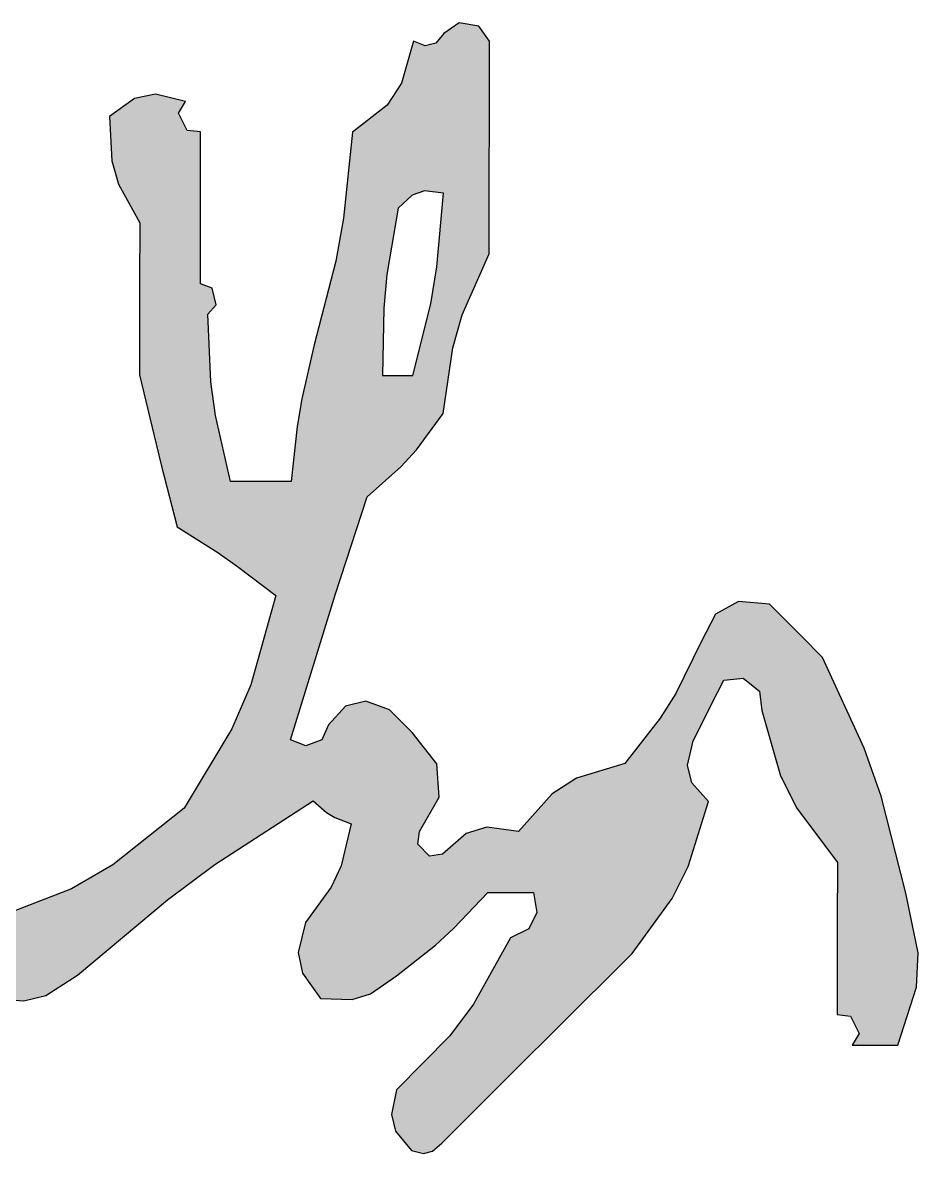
# Model space of a CAD drawing. Header units: millimetres. Extents: x -1048436 to -185795, y -983427 to 400387.
# Drawn here: x -651202.4 to -650871.7, y -963008.3 to -962585.8 of the extents above; entities that cross this region are included whole.
import ezdxf

# ---------------------------------------------------------------- set-up
doc = ezdxf.new("R2010")
doc.units = ezdxf.units.MM
doc.header["$LTSCALE"] = 500

# ---------------------------------------------------------------- blocks, each defined once
blk = doc.blocks.new('A1')
h = blk.add_hatch(color=256)
h.dxf.hatch_style = 1
h.paths.add_polyline_path([(-608593.9009420838, -640600.3828922253), (-608593.9416107234, -640600.3364818996), (-608593.9523441258, -640600.2931937977), (-608593.9380706945, -640600.2331609274), (-608593.9080258397, -640600.1733548397), (-608593.8930020635, -640600.1434504513), (-608593.8629545161, -640600.0836443692), (-608593.8152796581, -640600.0788553512), (-608593.775173686, -640600.1110683139), (-608593.7695603519, -640600.1586531773), (-608593.7230424569, -640600.3193829467), (-608593.6833613781, -640600.3991234351), (-608593.5832015018, -640600.5331603715), (-608593.5834878259, -640600.6828227831), (-608593.5836309855, -640600.7576526423), (-608593.5839173046, -640600.9073123602), (-608593.5506514746, -640600.9109553735), (-608593.5294882248, -640600.9534796838), (-608593.5466455342, -640600.9822137993), (-608593.5017460033, -640600.9822996983), (-608593.4792975839, -640600.9823426448), (-608593.4343980526, -640600.9824285439), (-608593.3889477745, -640600.8396396063), (-608593.3845547813, -640600.755041266), (-608593.4149747847, -640600.6083123448), (-608593.4754106968, -640600.3697039534), (-608593.5170251015, -640600.2517178623), (-608593.6196501043, -640600.0279872431), (-608593.6719313315, -640599.97550559), (-608593.698070596, -640599.9492634195), (-608593.7503518232, -640599.8967817669), (-608593.8271249869, -640599.8903568505), (-608593.8835308113, -640599.9215529492), (-608593.9188979608, -640599.9899996757), (-608593.9811747322, -640600.1167125433), (-608594.0195119396, -640600.1777901554), (-608594.1065452464, -640600.2889612126), (-608594.2256525365, -640600.3253592794), (-608594.2858564743, -640600.3639007705), (-608594.3687745562, -640600.4568273324), (-608594.4461480001, -640600.4460112182), (-608594.4971177756, -640600.4611953854), (-608594.5559565733, -640600.5125918274), (-608594.5873663824, -640600.5172126597), (-608594.6167125785, -640600.4877539624), (-608594.6119715979, -640600.4563620639), (-608594.5636051411, -640600.3716296946), (-608594.5697479878, -640600.2897017857), (-608594.6302137944, -640600.2131292318), (-608594.6526192668, -640600.1906378658), (-608594.6638233463, -640600.1793908336), (-608594.6862288188, -640600.1568994677), (-608594.7440987786, -640600.1354795115), (-608594.7948050017, -640600.1480517), (-608594.8359601172, -640600.194028078), (-608594.8530622355, -640600.2305162563), (-608594.8920798746, -640600.2460384037), (-608594.9295717139, -640600.231264053), (-608594.856450549, -640599.9912790459), (-608594.8188011384, -640599.8716023922), (-608594.7413490909, -640599.6329803909), (-608594.6583109609, -640599.5589555087), (-608594.6200238027, -640599.5170000994), (-608594.5538807547, -640599.4275561774), (-608594.5304144946, -640599.2658183456), (-608594.5069779727, -640599.1843833376), (-608594.4408843737, -640599.0349114632), (-608594.4404835281, -640598.8253883963), (-608594.4402831026, -640598.7206255164), (-608594.4398822518, -640598.5110997563), (-608594.4664588851, -640598.4741482618), (-608594.5148657736, -640598.4659838885), (-608594.5520912501, -640598.4921775522), (-608594.5717895608, -640598.5159269287), (-608594.5984468396, -640598.5225364149), (-608594.6269568992, -640598.5107418576), (-608594.6562134504, -640598.6146223118), (-608594.6921556614, -640598.6683114483), (-608594.7770461009, -640598.7349478087), (-608594.7991212356, -640598.9466379007), (-608594.8182414368, -640599.0525334688), (-608594.8715882399, -640599.2585805613), (-608594.9020642004, -640599.3916861733), (-608594.9134921867, -640599.4594649782), (-608594.9283548526, -640599.5952075572), (-608594.9882182009, -640599.5950930308), (-608595.0181512217, -640599.5950357649), (-608595.0780145706, -640599.5949212383), (-608595.1147937689, -640599.4328930858), (-608595.1260397708, -640599.3492371001), (-608595.1333495819, -640599.1832469505), (-608595.1128123567, -640599.1602236717), (-608595.1229978637, -640599.1191451087), (-608595.1519138876, -640599.1083813013), (-608595.1516275685, -640598.9587215835), (-608595.1514844089, -640598.883891724), (-608595.1511980898, -640598.7342320059), (-608595.1844639196, -640598.7305889928), (-608595.2056244708, -640598.6880619946), (-608595.18846986, -640598.6593305671), (-608595.2627032506, -640598.6416391262), (-608595.3137279417, -640598.6517409665), (-608595.375616087, -640598.6963875978), (-608595.3700714133, -640598.8052013911), (-608595.3537016426, -640598.8629174116), (-608595.301287287, -640598.9584352645), (-608595.3015736061, -640599.1080949823), (-608595.3017167657, -640599.1829248416), (-608595.3020030899, -640599.3325872528), (-608595.2658310386, -640599.4825510362), (-608595.2472640557, -640599.5574247702), (-608595.2091815632, -640599.7069154978), (-608595.1090285204, -640599.769911735), (-608595.0602480366, -640599.8038192078), (-608594.96630663, -640599.8757479495), (-608595.0277698155, -640600.095262081), (-608595.0744794358, -640600.2036823373), (-608595.1917983298, -640600.3991301778), (-608595.3676729666, -640600.5388470368), (-608595.4694319183, -640600.5972931763), (-608595.6787319604, -640600.6788143002), (-608595.6987113786, -640600.4637660289), (-608595.7258763127, -640600.3542186996), (-608595.8086820918, -640600.154752064), (-608595.8342799183, -640600.1115701889), (-608595.8455805682, -640600.0888576726), (-608595.8645897472, -640600.0423999057), (-608595.9244530954, -640600.0422853794), (-608595.9543861162, -640600.0422281134), (-608596.0142494651, -640600.0421135866), (-608595.9947607005, -640600.2137694611), (-608595.9667932717, -640600.302254171), (-608595.8840845891, -640600.4539283413), (-608595.8773275247, -640600.4907288003), (-608595.8614777573, -640600.5119471684), (-608595.8281053544, -640600.5288655697), (-608595.8285062053, -640600.7383913298), (-608595.8287066307, -640600.8431542099), (-608595.8291074765, -640601.0526772767), (-608595.7874892403, -640601.1376895296), (-608595.7720650376, -640601.1842616358), (-608595.7547070959, -640601.2773100138), (-608595.7076927962, -640601.282743429), (-608595.6768648151, -640601.2725329243), (-608595.6423907275, -640601.2401098232), (-608595.6835447132, -640601.0954449665), (-608595.6913563659, -640601.015795075), (-608595.6790898592, -640600.865888948), (-608595.586854398, -640600.8736335279), (-608595.5324215973, -640600.8601365936), (-608595.4544902191, -640600.8101960375), (-608595.2331057406, -640600.6246646483), (-608595.1160868972, -640600.5381890965), (-608594.8737356383, -640600.3810311408), (-608594.8409650374, -640600.4098392292), (-608594.8210873001, -640600.4218192676), (-608594.7803029909, -640600.43733249), (-608594.8055416344, -640600.5414576395), (-608594.8298193514, -640600.5937955183), (-608594.8930157467, -640600.6803174807), (-608594.9107071818, -640600.7545481785), (-608594.9006026486, -640600.8055728748), (-608594.8559587159, -640600.8674637085), (-608594.7778718495, -640600.869988573), (-608594.7327471294, -640600.8565438566), (-608594.6687740056, -640600.8116992178), (-608594.5729862187, -640600.7364436585), (-608594.5275169096, -640600.6949221413), (-608594.4438907346, -640600.6063438908), (-608594.3989912028, -640600.6064297896), (-608594.3765427835, -640600.6064727366), (-608594.3316459454, -640600.6065586304), (-608594.3231544177, -640600.6560342967), (-608594.34322037, -640600.6959776717), (-608594.3879830843, -640600.7186987422), (-608594.4795139696, -640600.881852301), (-608594.5378019317, -640600.9592615095), (-608594.6693108539, -640601.0923111894), (-608594.6813094135, -640601.1528412823), (-608594.6710704484, -640601.1941327169), (-608594.6321822433, -640601.2420424873), (-608594.6021658105, -640601.2491805501), (-608594.5805231013, -640601.2438111529), (-608594.5573165942, -640601.2234781821), (-608594.3698840479, -640601.0367614335), (-608594.276167774, -640600.9434030592), (-608594.0887325343, -640600.756686315), (-608593.9901099041, -640600.6215133592), (-608593.9505187197, -640600.5427055807)])
h.paths.add_polyline_path([(-608594.6285316645, -640599.333875694), (-608594.6584646852, -640599.3338184282), (-608594.6734311957, -640599.3337897952), (-608594.7033615237, -640599.3337325345), (-608594.7003897429, -640599.1684515347), (-608594.6926651179, -640599.0852385281), (-608594.6651592116, -640598.9222371959), (-608594.6306851237, -640598.8898140951), (-608594.5998571429, -640598.8796035906), (-608594.5528428429, -640598.8850370055), (-608594.5692147793, -640599.0663685664), (-608594.5845301858, -640599.1572025039)], flags=16)
for p, q in [((-608594.5148657736, -640598.4659838885), (-608594.5520912501, -640598.4921775522)), ((-608594.4664588851, -640598.4741482618), (-608594.5148657736, -640598.4659838885)), ((-608594.5520912501, -640598.4921775522), (-608594.5717895608, -640598.5159269287)), ((-608594.4398822518, -640598.5110997563), (-608594.4664588851, -640598.4741482618)), ((-608594.6269568992, -640598.5107418576), (-608594.6562134504, -640598.6146223118)), ((-608594.5984468396, -640598.5225364149), (-608594.6269568992, -640598.5107418576)), ((-608594.5717895608, -640598.5159269287), (-608594.5984468396, -640598.5225364149)), ((-608594.4402831026, -640598.7206255164), (-608594.4398822518, -640598.5110997563)), ((-608594.6562134504, -640598.6146223118), (-608594.6921556614, -640598.6683114483)), ((-608595.3137279417, -640598.6517409665), (-608595.375616087, -640598.6963875978)), ((-608595.2627032506, -640598.6416391262), (-608595.3137279417, -640598.6517409665)), ((-608595.18846986, -640598.6593305671), (-608595.2627032506, -640598.6416391262)), ((-608595.2056244708, -640598.6880619946), (-608595.18846986, -640598.6593305671)), ((-608595.1844639196, -640598.7305889928), (-608595.2056244708, -640598.6880619946)), ((-608594.6921556614, -640598.6683114483), (-608594.7770461009, -640598.7349478087)), ((-608595.375616087, -640598.6963875978), (-608595.3700714133, -640598.8052013911)), ((-608594.4404835281, -640598.8253883963), (-608594.4402831026, -640598.7206255164)), ((-608595.1511980898, -640598.7342320059), (-608595.1844639196, -640598.7305889928)), ((-608595.1514844089, -640598.883891724), (-608595.1511980898, -640598.7342320059)), ((-608594.7770461009, -640598.7349478087), (-608594.7991212356, -640598.9466379007)), ((-608595.3700714133, -640598.8052013911), (-608595.3537016426, -640598.8629174116)), ((-608594.4408843737, -640599.0349114632), (-608594.4404835281, -640598.8253883963)), ((-608595.3537016426, -640598.8629174116), (-608595.301287287, -640598.9584352645)), ((-608595.1516275685, -640598.9587215835), (-608595.1514844089, -640598.883891724)), ((-608594.6306851237, -640598.8898140951), (-608594.6651592116, -640598.9222371959)), ((-608594.5998571429, -640598.8796035906), (-608594.6306851237, -640598.8898140951)), ((-608594.5528428429, -640598.8850370055), (-608594.5998571429, -640598.8796035906)), ((-608594.5692147793, -640599.0663685664), (-608594.5528428429, -640598.8850370055)), ((-608594.7991212356, -640598.9466379007), (-608594.8182414368, -640599.0525334688)), ((-608594.6651592116, -640598.9222371959), (-608594.6926651179, -640599.0852385281)), ((-608595.301287287, -640598.9584352645), (-608595.3015736061, -640599.1080949823)), ((-608595.1519138876, -640599.1083813013), (-608595.1516275685, -640598.9587215835)), ((-608594.8182414368, -640599.0525334688), (-608594.8715882399, -640599.2585805613)), ((-608594.5069779727, -640599.1843833376), (-608594.4408843737, -640599.0349114632)), ((-608594.6926651179, -640599.0852385281), (-608594.7003897429, -640599.1684515347)), ((-608594.5845301858, -640599.1572025039), (-608594.5692147793, -640599.0663685664)), ((-608595.3015736061, -640599.1080949823), (-608595.3017167657, -640599.1829248416)), ((-608595.1229978637, -640599.1191451087), (-608595.1519138876, -640599.1083813013)), ((-608595.1128123567, -640599.1602236717), (-608595.1229978637, -640599.1191451087)), ((-608595.1333495819, -640599.1832469505), (-608595.1128123567, -640599.1602236717)), ((-608594.7003897429, -640599.1684515347), (-608594.7033615237, -640599.3337325345)), ((-608594.6285316645, -640599.333875694), (-608594.5845301858, -640599.1572025039)), ((-608595.3017167657, -640599.1829248416), (-608595.3020030899, -640599.3325872528)), ((-608595.1260397708, -640599.3492371001), (-608595.1333495819, -640599.1832469505)), ((-608594.5304144946, -640599.2658183456), (-608594.5069779727, -640599.1843833376)), ((-608594.8715882399, -640599.2585805613), (-608594.9020642004, -640599.3916861733)), ((-608594.5538807547, -640599.4275561774), (-608594.5304144946, -640599.2658183456)), ((-608595.3020030899, -640599.3325872528), (-608595.2658310386, -640599.4825510362)), ((-608594.7033615237, -640599.3337325345), (-608594.6734311957, -640599.3337897952)), ((-608594.6734311957, -640599.3337897952), (-608594.6584646852, -640599.3338184282)), ((-608594.6584646852, -640599.3338184282), (-608594.6285316645, -640599.333875694)), ((-608595.1147937689, -640599.4328930858), (-608595.1260397708, -640599.3492371001)), ((-608594.9020642004, -640599.3916861733), (-608594.9134921867, -640599.4594649782)), ((-608595.0780145706, -640599.5949212383), (-608595.1147937689, -640599.4328930858)), ((-608594.6200238027, -640599.5170000994), (-608594.5538807547, -640599.4275561774)), ((-608594.9134921867, -640599.4594649782), (-608594.9283548526, -640599.5952075572)), ((-608595.2658310386, -640599.4825510362), (-608595.2472640557, -640599.5574247702)), ((-608594.6583109609, -640599.5589555087), (-608594.6200238027, -640599.5170000994)), ((-608595.2472640557, -640599.5574247702), (-608595.2091815632, -640599.7069154978)), ((-608594.7413490909, -640599.6329803909), (-608594.6583109609, -640599.5589555087)), ((-608595.0181512217, -640599.5950357649), (-608595.0780145706, -640599.5949212383)), ((-608594.9882182009, -640599.5950930308), (-608595.0181512217, -640599.5950357649)), ((-608594.9283548526, -640599.5952075572), (-608594.9882182009, -640599.5950930308)), ((-608594.8188011384, -640599.8716023922), (-608594.7413490909, -640599.6329803909)), ((-608595.2091815632, -640599.7069154978), (-608595.1090285204, -640599.769911735)), ((-608595.1090285204, -640599.769911735), (-608595.0602480366, -640599.8038192078)), ((-608595.0602480366, -640599.8038192078), (-608594.96630663, -640599.8757479495)), ((-608594.96630663, -640599.8757479495), (-608595.0277698155, -640600.095262081)), ((-608594.856450549, -640599.9912790459), (-608594.8188011384, -640599.8716023922)), ((-608593.8271249869, -640599.8903568505), (-608593.8835308113, -640599.9215529492)), ((-608593.7503518232, -640599.8967817669), (-608593.8271249869, -640599.8903568505)), ((-608593.698070596, -640599.9492634195), (-608593.7503518232, -640599.8967817669)), ((-608593.8835308113, -640599.9215529492), (-608593.9188979608, -640599.9899996757)), ((-608593.6719313315, -640599.97550559), (-608593.698070596, -640599.9492634195)), ((-608593.6196501043, -640600.0279872431), (-608593.6719313315, -640599.97550559)), ((-608594.9295717139, -640600.231264053), (-608594.856450549, -640599.9912790459)), ((-608593.9188979608, -640599.9899996757), (-608593.9811747322, -640600.1167125433)), ((-608593.5170251015, -640600.2517178623), (-608593.6196501043, -640600.0279872431)), ((-608595.0277698155, -640600.095262081), (-608595.0744794358, -640600.2036823373)), ((-608593.8930020635, -640600.1434504513), (-608593.8629545161, -640600.0836443692)), ((-608593.8629545161, -640600.0836443692), (-608593.8152796581, -640600.0788553512)), ((-608593.8152796581, -640600.0788553512), (-608593.775173686, -640600.1110683139)), ((-608593.9811747322, -640600.1167125433), (-608594.0195119396, -640600.1777901554)), ((-608593.775173686, -640600.1110683139), (-608593.7695603519, -640600.1586531773)), ((-608594.7948050017, -640600.1480517), (-608594.8359601172, -640600.194028078)), ((-608594.7440987786, -640600.1354795115), (-608594.7948050017, -640600.1480517)), ((-608594.6862288188, -640600.1568994677), (-608594.7440987786, -640600.1354795115)), ((-608594.6638233463, -640600.1793908336), (-608594.6862288188, -640600.1568994677)), ((-608593.9080258397, -640600.1733548397), (-608593.8930020635, -640600.1434504513)), ((-608594.6526192668, -640600.1906378658), (-608594.6638233463, -640600.1793908336)), ((-608594.0195119396, -640600.1777901554), (-608594.1065452464, -640600.2889612126)), ((-608593.9380706945, -640600.2331609274), (-608593.9080258397, -640600.1733548397)), ((-608593.7695603519, -640600.1586531773), (-608593.7230424569, -640600.3193829467)), ((-608595.0744794358, -640600.2036823373), (-608595.1917983298, -640600.3991301778)), ((-608594.8359601172, -640600.194028078), (-608594.8530622355, -640600.2305162563)), ((-608594.6302137944, -640600.2131292318), (-608594.6526192668, -640600.1906378658)), ((-608594.5697479878, -640600.2897017857), (-608594.6302137944, -640600.2131292318)), ((-608594.8920798746, -640600.2460384037), (-608594.9295717139, -640600.231264053)), ((-608594.8530622355, -640600.2305162563), (-608594.8920798746, -640600.2460384037)), ((-608593.9523441258, -640600.2931937977), (-608593.9380706945, -640600.2331609274)), ((-608593.4754106968, -640600.3697039534), (-608593.5170251015, -640600.2517178623)), ((-608594.5636051411, -640600.3716296946), (-608594.5697479878, -640600.2897017857)), ((-608594.1065452464, -640600.2889612126), (-608594.2256525365, -640600.3253592794)), ((-608593.9416107234, -640600.3364818996), (-608593.9523441258, -640600.2931937977)), ((-608594.2256525365, -640600.3253592794), (-608594.2858564743, -640600.3639007705)), ((-608593.7230424569, -640600.3193829467), (-608593.6833613781, -640600.3991234351)), ((-608593.9009420838, -640600.3828922253), (-608593.9416107234, -640600.3364818996)), ((-608595.1160868972, -640600.5381890965), (-608594.8737356383, -640600.3810311408)), ((-608594.8737356383, -640600.3810311408), (-608594.8409650374, -640600.4098392292)), ((-608594.6119715979, -640600.4563620639), (-608594.5636051411, -640600.3716296946)), ((-608594.2858564743, -640600.3639007705), (-608594.3687745562, -640600.4568273324)), ((-608593.9505187197, -640600.5427055807), (-608593.9009420838, -640600.3828922253)), ((-608593.4149747847, -640600.6083123448), (-608593.4754106968, -640600.3697039534)), ((-608595.1917983298, -640600.3991301778), (-608595.3676729666, -640600.5388470368)), ((-608594.8409650374, -640600.4098392292), (-608594.8210873001, -640600.4218192676)), ((-608593.6833613781, -640600.3991234351), (-608593.5832015018, -640600.5331603715)), ((-608594.8210873001, -640600.4218192676), (-608594.7803029909, -640600.43733249)), ((-608594.7803029909, -640600.43733249), (-608594.8055416344, -640600.5414576395)), ((-608594.6167125785, -640600.4877539624), (-608594.6119715979, -640600.4563620639)), ((-608594.4971177756, -640600.4611953854), (-608594.5559565733, -640600.5125918274)), ((-608594.4461480001, -640600.4460112182), (-608594.4971177756, -640600.4611953854)), ((-608594.3687745562, -640600.4568273324), (-608594.4461480001, -640600.4460112182)), ((-608594.5873663824, -640600.5172126597), (-608594.6167125785, -640600.4877539624)), ((-608594.5559565733, -640600.5125918274), (-608594.5873663824, -640600.5172126597)), ((-608595.3676729666, -640600.5388470368), (-608595.4694319183, -640600.5972931763)), ((-608595.2331057406, -640600.6246646483), (-608595.1160868972, -640600.5381890965)), ((-608594.8055416344, -640600.5414576395), (-608594.8298193514, -640600.5937955183)), ((-608593.9901099041, -640600.6215133592), (-608593.9505187197, -640600.5427055807)), ((-608593.5832015018, -640600.5331603715), (-608593.5834878259, -640600.6828227831)), ((-608595.4694319183, -640600.5972931763), (-608595.6787319604, -640600.6788143002)), ((-608594.8298193514, -640600.5937955183), (-608594.8930157467, -640600.6803174807)), ((-608594.5275169096, -640600.6949221413), (-608594.4438907346, -640600.6063438908)), ((-608594.4438907346, -640600.6063438908), (-608594.3989912028, -640600.6064297896)), ((-608594.3989912028, -640600.6064297896), (-608594.3765427835, -640600.6064727366)), ((-608594.3765427835, -640600.6064727366), (-608594.3316459454, -640600.6065586304)), ((-608594.3316459454, -640600.6065586304), (-608594.3231544177, -640600.6560342967)), ((-608593.3845547813, -640600.755041266), (-608593.4149747847, -640600.6083123448)), ((-608595.4544902191, -640600.8101960375), (-608595.2331057406, -640600.6246646483)), ((-608594.0887325343, -640600.756686315), (-608593.9901099041, -640600.6215133592)), ((-608594.3231544177, -640600.6560342967), (-608594.34322037, -640600.6959776717)), ((-608594.8930157467, -640600.6803174807), (-608594.9107071818, -640600.7545481785)), ((-608593.5834878259, -640600.6828227831), (-608593.5836309855, -640600.7576526423)), ((-608594.5729862187, -640600.7364436585), (-608594.5275169096, -640600.6949221413)), ((-608594.3879830843, -640600.7186987422), (-608594.4795139696, -640600.881852301)), ((-608594.34322037, -640600.6959776717), (-608594.3879830843, -640600.7186987422)), ((-608594.6687740056, -640600.8116992178), (-608594.5729862187, -640600.7364436585)), ((-608594.9107071818, -640600.7545481785), (-608594.9006026486, -640600.8055728748)), ((-608594.276167774, -640600.9434030592), (-608594.0887325343, -640600.756686315)), ((-608593.5836309855, -640600.7576526423), (-608593.5839173046, -640600.9073123602)), ((-608593.3889477745, -640600.8396396063), (-608593.3845547813, -640600.755041266)), ((-608594.9006026486, -640600.8055728748), (-608594.8559587159, -640600.8674637085)), ((-608595.5324215973, -640600.8601365936), (-608595.4544902191, -640600.8101960375)), ((-608594.7327471294, -640600.8565438566), (-608594.6687740056, -640600.8116992178)), ((-608595.586854398, -640600.8736335279), (-608595.5324215973, -640600.8601365936)), ((-608594.7778718495, -640600.869988573), (-608594.7327471294, -640600.8565438566)), ((-608593.4343980526, -640600.9824285439), (-608593.3889477745, -640600.8396396063)), ((-608595.6790898592, -640600.865888948), (-608595.586854398, -640600.8736335279)), ((-608594.8559587159, -640600.8674637085), (-608594.7778718495, -640600.869988573)), ((-608594.4795139696, -640600.881852301), (-608594.5378019317, -640600.9592615095)), ((-608593.5839173046, -640600.9073123602), (-608593.5506514746, -640600.9109553735)), ((-608593.5506514746, -640600.9109553735), (-608593.5294882248, -640600.9534796838)), ((-608594.3698840479, -640601.0367614335), (-608594.276167774, -640600.9434030592)), ((-608594.5378019317, -640600.9592615095), (-608594.6693108539, -640601.0923111894)), ((-608593.5294882248, -640600.9534796838), (-608593.5466455342, -640600.9822137993)), ((-608593.5466455342, -640600.9822137993), (-608593.5017460033, -640600.9822996983)), ((-608593.5017460033, -640600.9822996983), (-608593.4792975839, -640600.9823426448)), ((-608593.4792975839, -640600.9823426448), (-608593.4343980526, -640600.9824285439)), ((-608594.5573165942, -640601.2234781821), (-608594.3698840479, -640601.0367614335)), ((-608594.6693108539, -640601.0923111894), (-608594.6813094135, -640601.1528412823)), ((-608594.6813094135, -640601.1528412823), (-608594.6710704484, -640601.1941327169)), ((-608594.6710704484, -640601.1941327169), (-608594.6321822433, -640601.2420424873)), ((-608594.5805231013, -640601.2438111529), (-608594.5573165942, -640601.2234781821)), ((-608594.6321822433, -640601.2420424873), (-608594.6021658105, -640601.2491805501)), ((-608594.6021658105, -640601.2491805501), (-608594.5805231013, -640601.2438111529))]:
    blk.add_line(p, q)

msp = doc.modelspace()

# ---------------------------------------------------------------- block references
at = {"xscale": 150, "yscale": 150, "zscale": 150}
msp.add_blockref('A1', (90638135.96453983, 95127184.14418657), dxfattribs=at)

doc.saveas('drawing.dxf')
